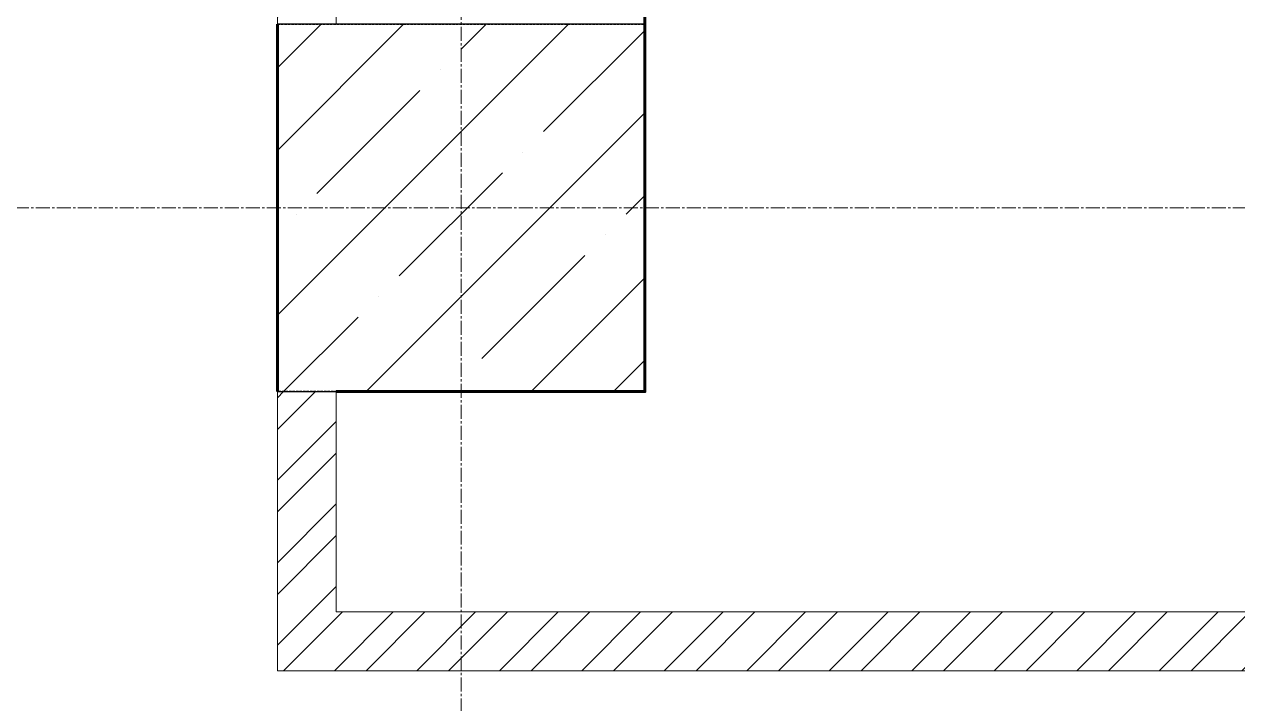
# Model space of a CAD drawing. Header units: millimetres. Extents: x 470010 to 1231400, y -134005 to 421770.
# Drawn here: x 705879 to 707530, y -7086 to -6161 of the extents above; entities that cross this region are included whole.
import ezdxf
from ezdxf.enums import TextEntityAlignment as Align

# ---------------------------------------------------------------- set-up
doc = ezdxf.new("R2010")
doc.units = ezdxf.units.MM
doc.linetypes.add('CENTER2', pattern=[28.575, 19.05, -3.175, 3.175, -3.175])
doc.linetypes.add('HIDDEN2', pattern=[4.7625, 3.175, -1.5875])
doc.layers.get('Defpoints').update_dxf_attribs({"color": 140})
for name, color, linetype, lineweight in [('0) шп потолок', 3, 'Continuous', 60), ('АР_Колонны', 70, 'Continuous', 30), ('АР_Стены ЖБ', 7, 'Continuous', 35), ('АР_Стены кирпич', 32, 'Continuous', 20), ('АР_Стены ПЕНОблок', 52, 'Continuous', 20), ('АР_Штриховка', 8, 'Continuous', 0)]:
    doc.layers.add(name, color=color, linetype=linetype, lineweight=lineweight)
doc.layers.add('АР_Делит', color=120, linetype='Continuous', lineweight=0, plot=False)
doc.layers.add('РД_Оси_100', color=7, linetype='Continuous', lineweight=0, true_color=0x525252)
doc.styles.add('style1', font='ARIALN.TTF')

# ---------------------------------------------------------------- blocks, each defined once
blk = doc.blocks.new('СОШ_2200_АР_ОСИ_М100_28.05.24')
at = {"layer": 'АР_Делит', "color": 251, "linetype": 'CENTER2', "true_color": 0x636466}
blk.add_line((-5954.958, 87200), (47367.08, 87200), dxfattribs=at)
at = {"layer": 'РД_Оси_100', "color": 251, "linetype": 'CENTER2', "true_color": 0x636466}
blk.add_lwpolyline([(33600, 139938.679), (33600, -6155)], dxfattribs=at)
blk = doc.blocks.new('A$C9108343f')
at = {"layer": 'АР_Штриховка', "linetype": 'Continuous', "lineweight": 0, "ltscale": 0.5, "true_color": 0x000000}
h = blk.add_hatch(dxfattribs=at)
h.set_pattern_fill('ANSI31', color=18, scale=25, angle=-360, style=0)
h.set_pattern_definition([(45, (-63444.08, -115658.25), (-56.1266, 56.1266), [])])
h.paths.add_polyline_path([(40505, 94205), (40585, 94205), (40585, 95155), (40505, 95155)], flags=0)
at = {"layer": 'АР_Штриховка', "linetype": 'Continuous', "lineweight": 0, "true_color": 0x000000}
h = blk.add_hatch(dxfattribs=at)
h.set_pattern_fill('ANSI32', color=18, scale=25, style=0)
h.set_pattern_definition([(45, (-63444.08, -115658.25), (-168.3798, 168.3798), []), (45, (-63331.83, -115658.25), (-168.3798, 168.3798), [])])
h.paths.add_polyline_path([(40885, 94205), (41005, 94205), (41005, 95155), (40885, 95155)], flags=0)
at = {"layer": 'АР_Штриховка', "linetype": 'Continuous', "lineweight": 0, "ltscale": 0.5, "true_color": 0x000000}
h = blk.add_hatch(dxfattribs=at)
h.set_pattern_fill('ANSI31', color=18, scale=25, angle=-360, style=0)
h.set_pattern_definition([(45, (-63444.08, -115658.25), (-56.1266, 56.1266), [])])
h.paths.add_polyline_path([(40585, 93705), (40505, 93705), (40505, 93325), (40585, 93405)], flags=0)
h = blk.add_hatch(dxfattribs=at)
h.set_pattern_fill('ANSI31', color=18, scale=25, style=0)
h.set_pattern_definition([(45, (-63444.08, -115658.25), (-56.1266, 56.1266), [])])
h.paths.add_polyline_path([(47005, 93325), (46925, 93405), (46505, 93405), (46505, 93325)], flags=0)
h.paths.add_polyline_path([(46505, 93325), (46505, 93405), (43785, 93405), (43731.6, 93385), (43705, 93325)], flags=0)
h.paths.add_polyline_path([(43705, 93325), (43731.6, 93385), (43705, 93405), (42325, 93405), (42351.6, 93345), (42405, 93325)], flags=0)
h.paths.add_polyline_path([(42325, 93325), (42351.6, 93345), (42325, 93405), (40585, 93405), (40505, 93325)], flags=0)
at = {"layer": '0) шп потолок'}
for points in [[(40585, 93705), (41005, 93705), (41005, 95155), (46519.5, 95155), (46505, 93405)], [(40505, 94205), (40505, 93705)]]:
    blk.add_lwpolyline(points, dxfattribs=at)
at = {"layer": 'АР_Колонны', "color": 18, "linetype": 'HIDDEN2', "lineweight": 25, "true_color": 0x000000}
for p, q in [((40505, 94205), (41005, 94205)), ((40505, 93705), (40505, 94205)), ((41005, 94205), (41005, 93705)), ((41005, 93705), (40505, 93705))]:
    blk.add_line(p, q, dxfattribs=at)
at = {"layer": 'АР_Колонны', "color": 18, "linetype": 'Continuous', "lineweight": 15, "true_color": 0x000000}
for p, q in [((41005, 94205), (40505, 94205)), ((40505, 94205), (40505, 93705)), ((41005, 94205), (40505, 94205)), ((40505, 94205), (40505, 93705)), ((41005, 93705), (41005, 94205)), ((41005, 93705), (41005, 94205)), ((40505, 93705), (41005, 93705)), ((40505, 93705), (41005, 93705))]:
    blk.add_line(p, q, dxfattribs=at)
at = {"layer": 'АР_Стены ЖБ', "color": 18, "linetype": 'Continuous', "lineweight": 30, "true_color": 0x000000}
for p, q in [((41005, 94205), (40505, 94205)), ((40505, 94205), (40505, 93705)), ((41005, 93705), (41005, 94205)), ((40505, 93705), (41005, 93705))]:
    blk.add_line(p, q, dxfattribs=at)
at = {"layer": 'АР_Стены кирпич', "color": 18, "linetype": 'Continuous', "lineweight": 20, "true_color": 0x000000}
for p, q in [((41005, 94205), (41005, 95155)), ((40885, 94205), (41005, 94205))]:
    blk.add_line(p, q, dxfattribs=at)
at = {"layer": 'АР_Стены ПЕНОблок', "color": 18, "linetype": 'Continuous', "lineweight": 20, "true_color": 0x000000}
for p, q in [((40505, 95155), (40505, 94205)), ((40585, 94205), (40585, 95155)), ((40505, 94205), (40585, 94205)), ((40585, 93705), (40505, 93705)), ((40505, 93705), (40505, 93325)), ((40585, 93405), (40585, 93705)), ((42325, 93405), (40585, 93405)), ((40505, 93325), (42325, 93325))]:
    blk.add_line(p, q, dxfattribs=at)
at = {"layer": 'АР_Штриховка', "color": 18, "linetype": 'Continuous', "lineweight": 5, "true_color": 0x000000}
for p, q in [((40505, 94033.3), (40676.7, 94205)), ((40505, 93808.8), (40901.2, 94205)), ((40505, 94145.6), (40564.4, 94205)), ((40755, 94171), (40788.9, 94205)), ((40867.2, 94058.8), (41005, 94196.5)), ((40726.9, 94143), (40726.9, 94143)), ((40558.5, 93974.6), (40698.8, 94114.9)), ((40625.7, 93705), (41005, 94084.3)), ((40839.1, 94030.7), (40839.1, 94030.7)), ((40670.8, 93862.4), (40811.1, 94002.7)), ((40979.5, 93946.5), (41005, 93972)), ((40530.4, 93946.5), (40530.4, 93946.5)), ((40951.4, 93918.5), (40951.4, 93918.5)), ((40783, 93750.1), (40923.3, 93890.4)), ((40850.2, 93705), (41005, 93859.8)), ((40642.7, 93834.3), (40642.7, 93834.3)), ((40513.4, 93705), (40614.6, 93806.2)), ((40962.4, 93705), (41005, 93747.5)), ((40755, 93722), (40755, 93722))]:
    blk.add_line(p, q, dxfattribs=at)
at = {"layer": 'РД_Оси_100'}
blk.add_blockref('СОШ_2200_АР_ОСИ_М100_28.05.24', (7155, 6755), dxfattribs=at)
at = {"layer": 'Defpoints', "color": 18, "true_color": 0x000000, "style": 'style1'}
for p in [(143949.3, 316089.1), (143975, 281639.5), (143890.4, 273244.7), (143840, 264276.8), (143967.8, 254892.4), (12252, 104178.1), (12382.6, 96023.1)]:
    blk.add_attdef('АР-ПОМЕЩЕНИЕ:НАИМЕНОВАНИЕ', text='', height=100, dxfattribs=at).set_placement(p, align=Align.MIDDLE)
at = {"layer": 'Defpoints', "color": 18, "true_color": 0x000000, "style": 'style1', "flags": 8}
for p in [(143951.3, 279099.1), (143848.3, 269251.1), (143875.3, 260094.2), (144049.7, 250824.7), (163419.3, 238153.4), (155897.5, 237966), (183037.2, 237966), (143342.9, 237876.2)]:
    blk.add_attdef('АР-ПОМЕЩЕНИЕ:НАИМЕНОВАНИЕ', text='', height=100, dxfattribs=at).set_placement(p, align=Align.MIDDLE)

msp = doc.modelspace()

# ---------------------------------------------------------------- hatches: boundary and pattern name
at = {"layer": '0) шп потолок'}
h = msp.add_hatch(dxfattribs=at)
h.set_pattern_fill('ANSI31', color=3, scale=333)
h.paths.add_polyline_path([(714593.57, 6788.758), (712723.57, 6788.758), (712723.57, 6488.758), (712473.57, 6488.758), (712473.57, 3788.758), (712473.57, 2938.758), (712723.57, 2938.758), (712723.57, 2438.758), (712473.57, 2438.758), (712473.57, -2461.242), (712723.57, -2461.242), (712723.57, -2961.242), (714593.57, -2961.242)])
h.paths.add_polyline_path([(712753.57, 6599.212, -1), (712999.455, 6599.212, -1)], flags=16)
h.paths.add_polyline_path([(718363.57, -3011.242), (718273.57, -3011.242), (714593.57, -3011.242), (712723.57, -2961.242), (712723.57, -2989.526), (711945.1, -2989.526), (711323.57, -2961.242), (710019.577, -2961.242), (708193.571, -2961.242), (706723.57, -2961.242), (706223.57, -2961.242), (706223.57, -2811.242), (704923.57, -2811.242), (704883.7, -2811.242), (704523.57, -2811.242), (702823.57, -2811.242), (701473.57, -2811.242), (697285.158, -2811.242), (697273.57, -2822.83), (697273.57, -3061.242), (696773.57, -3061.242), (696773.57, -2811.242), (696273.57, -2811.242), (694673.57, -2811.242), (692773.57, -2811.242), (692773.57, -3211.242), (692773.57, -4811.242), (692773.57, -6211.242), (693537.728, -6211.242), (695721.755, -6211.242), (696873.57, -6211.242), (697073.57, -6211.242), (697073.57, -5011.242), (700673.57, -5011.242), (702713.57, -5011.242), (704009.577, -5011.242), (706223.57, -5011.242), (706723.573, -5011.242), (708123.57, -5011.242), (709453.57, -5011.242), (709683.57, -5011.242), (710983.57, -5011.242), (712223.57, -5011.242), (712773.57, -5011.242), (714142.501, -5011.242), (718363.57, -5011.242), (718363.57, -4711.242)])
h.paths.add_polyline_path([(717877.889, -3302.242), (717877.889, -3085.57), (718297.563, -3085.57), (718297.563, -3302.242)], flags=16)
h.paths.add_polyline_path([(717876.889, -4728.57), (718296.563, -4728.57), (718296.563, -4945.242), (717876.889, -4945.242)], flags=16)
at = {"layer": 'АР_Штриховка', "linetype": 'Continuous', "lineweight": 0, "true_color": 0x000000}
h = msp.add_hatch(dxfattribs=at)
h.set_pattern_fill('ANSI32', color=18, scale=25, style=0)
h.set_pattern_definition([(45, (602274.53, -216024.5), (-168.3798, 168.3798), []), (45, (602386.78, -216024.5), (-168.3798, 168.3798), [])])
h.paths.add_polyline_path([(706603.57, -6161.242), (706723.57, -6161.242), (706723.573, -5211.242), (706603.573, -5211.242)], flags=0)
at = {"layer": 'АР_Штриховка', "linetype": 'Continuous', "lineweight": 0, "ltscale": 0.5, "true_color": 0x000000}
h = msp.add_hatch(dxfattribs=at)
h.set_pattern_fill('ANSI31', color=18, scale=25, angle=-360, style=0)
h.set_pattern_definition([(45, (602274.53, -216024.49), (-56.1266, 56.1266), [])])
h.paths.add_polyline_path([(706303.57, -6661.242), (706223.57, -6661.242), (706223.57, -7041.242), (706303.57, -6961.242)], flags=0)
h = msp.add_hatch(dxfattribs=at)
h.set_pattern_fill('ANSI31', color=18, scale=25, style=0)
h.set_pattern_definition([(45, (602274.53, -216024.49), (-56.1266, 56.1266), [])])
h.paths.add_polyline_path([(712723.57, -7041.242), (712643.57, -6961.242), (712223.57, -6961.242), (712223.57, -7041.242)], flags=0)
h.paths.add_polyline_path([(712223.57, -7041.242), (712223.57, -6961.242), (709503.57, -6961.242), (709450.237, -6981.242), (709423.57, -7041.242)], flags=0)
h.paths.add_polyline_path([(709423.57, -7041.242), (709450.237, -6981.242), (709423.57, -6961.242), (708043.57, -6961.242), (708070.237, -7021.242), (708123.57, -7041.242)], flags=0)
h.paths.add_polyline_path([(708043.57, -7041.242), (708070.237, -7021.242), (708043.57, -6961.242), (706303.57, -6961.242), (706223.57, -7041.242)], flags=0)

# ---------------------------------------------------------------- linework, layer by layer
at = {"layer": '0) шп потолок'}
for points in [[(706303.57, -6661.242), (706723.57, -6661.242), (706723.573, -5211.242), (712238.085, -5211.242), (712223.57, -6961.242)], [(706223.57, -6161.242), (706223.57, -6661.242)]]:
    msp.add_lwpolyline(points, dxfattribs=at)
at = {"layer": 'АР_Колонны', "color": 18, "linetype": 'HIDDEN2', "lineweight": 25, "true_color": 0x000000}
for p, q in [((706223.57, -6161.242), (706723.57, -6161.242)), ((706223.57, -6661.242), (706223.57, -6161.242)), ((706723.57, -6161.242), (706723.57, -6661.242)), ((706723.57, -6661.242), (706223.57, -6661.242))]:
    msp.add_line(p, q, dxfattribs=at)
at = {"layer": 'АР_Колонны', "color": 18, "linetype": 'Continuous', "lineweight": 15, "true_color": 0x000000}
for p, q in [((706723.57, -6161.242), (706223.57, -6161.242)), ((706223.57, -6161.242), (706223.57, -6661.242)), ((706723.57, -6161.242), (706223.57, -6161.242)), ((706223.57, -6161.242), (706223.57, -6661.242)), ((706723.57, -6661.242), (706723.57, -6161.242)), ((706723.57, -6661.242), (706723.57, -6161.242)), ((706223.57, -6661.242), (706723.57, -6661.242)), ((706223.57, -6661.242), (706723.57, -6661.242))]:
    msp.add_line(p, q, dxfattribs=at)
at = {"layer": 'АР_Стены ЖБ', "color": 18, "linetype": 'Continuous', "lineweight": 30, "true_color": 0x000000}
for p, q in [((706723.57, -6161.242), (706223.57, -6161.242)), ((706223.57, -6161.242), (706223.57, -6661.242)), ((706723.57, -6661.242), (706723.57, -6161.242)), ((706223.57, -6661.242), (706723.57, -6661.242))]:
    msp.add_line(p, q, dxfattribs=at)
at = {"layer": 'АР_Стены кирпич', "color": 18, "linetype": 'Continuous', "lineweight": 20, "true_color": 0x000000}
for p, q in [((706723.57, -6161.242), (706723.573, -5211.242)), ((706603.57, -6161.242), (706723.57, -6161.242))]:
    msp.add_line(p, q, dxfattribs=at)
at = {"layer": 'АР_Стены ПЕНОблок', "color": 18, "linetype": 'Continuous', "lineweight": 20, "true_color": 0x000000}
for p, q in [((706303.57, -6661.242), (706223.57, -6661.242)), ((706223.57, -6661.242), (706223.57, -7041.242)), ((706303.57, -6961.242), (706303.57, -6661.242)), ((708043.57, -6961.242), (706303.57, -6961.242)), ((706223.57, -7041.242), (708043.57, -7041.242))]:
    msp.add_line(p, q, dxfattribs=at)
at = {"layer": 'АР_Штриховка', "color": 18, "linetype": 'Continuous', "lineweight": 5, "true_color": 0x000000}
for p, q in [((706223.57, -6332.935), (706395.263, -6161.242)), ((706223.57, -6557.442), (706619.769, -6161.242)), ((706223.57, -6220.682), (706283.01, -6161.242)), ((706473.563, -6195.195), (706507.516, -6161.242)), ((706585.817, -6307.448), (706723.57, -6169.695)), ((706277.12, -6391.638), (706417.437, -6251.321)), ((706344.276, -6661.242), (706723.57, -6281.948)), ((706389.374, -6503.891), (706529.69, -6363.575)), ((706698.07, -6419.701), (706723.57, -6394.201)), ((706501.627, -6616.144), (706641.943, -6475.828)), ((706568.782, -6661.242), (706723.57, -6506.454)), ((706232.023, -6661.242), (706333.247, -6560.018)), ((706681.035, -6661.242), (706723.57, -6618.708))]:
    msp.add_line(p, q, dxfattribs=at)

# ---------------------------------------------------------------- block references
msp.add_blockref('A$C9108343f', (665718.612, -100366.242))
at = {"layer": 'РД_Оси_100'}
msp.add_blockref('СОШ_2200_АР_ОСИ_М100_28.05.24', (672873.57, -93611.242), dxfattribs=at)

doc.saveas('drawing.dxf')
